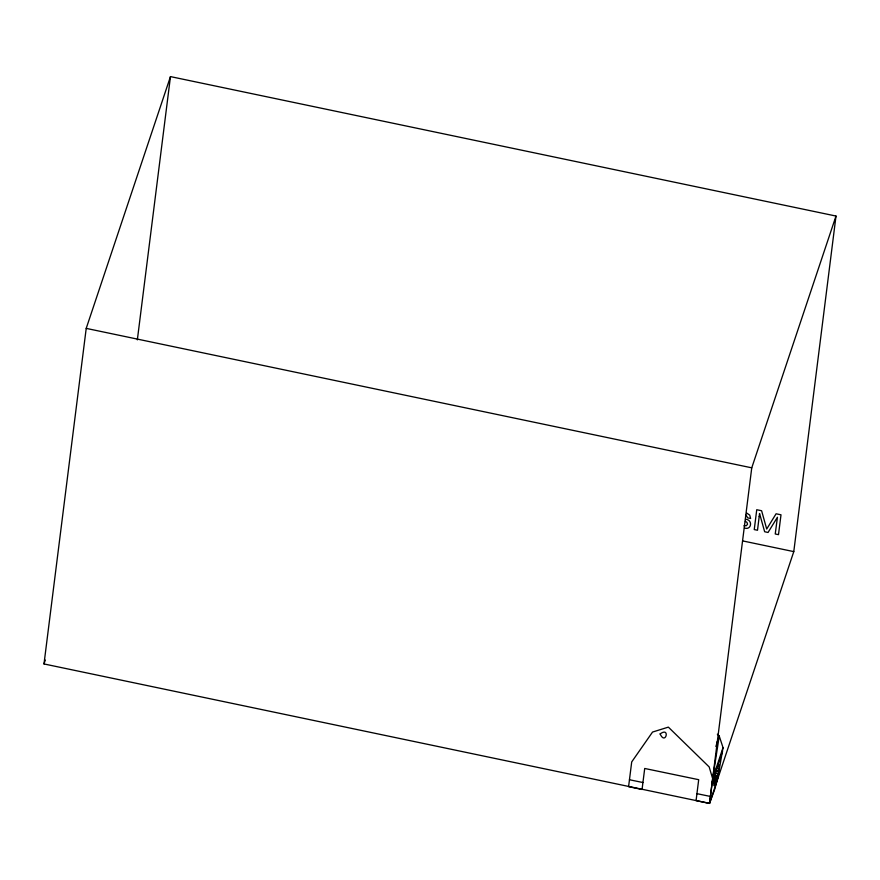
<?xml version="1.0" encoding="UTF-8"?>
<svg xmlns="http://www.w3.org/2000/svg" width="880" height="880" viewBox="0 0 880 880"><rect width="100%" height="100%" fill="white"/><g stroke="black" fill="none" stroke-linecap="round" stroke-linejoin="round"><path stroke-width="1.32" d="M44 663.949L86.218 328.383L170.467 76.604L836 216.051L793.782 551.617L709.533 803.396L696.069 800.602L698.698 779.691L644.71 768.471L642.059 789.47L628.584 786.665L631.708 761.915L652.542 732.061L668.36 727.122L709.181 766.942L712.657 778.701L709.533 803.396L44 663.949L45.298 660.055M137.346 339.867L170.467 76.604M836 216.051L751.751 467.83L709.533 803.396L714.527 789.855L717.805 777.975L723.03 747.615L719.246 736.098L717.343 734.195M712.173 782.474L717.409 766.744C716.375 767.877 711.084 795.179 715.759 782.089C716.463 780.45 721.776 758.098 717.409 766.744L712.657 778.701L719.246 736.098L716.727 743.809M715.869 746.482L719.246 736.098M712.657 778.701L723.03 747.615M717.464 766.623L722.546 751.388M715.759 771.309L718.311 771.32L715.957 770.374M743.963 525.8L746.361 525.679L747.549 524.216L746.955 522.39L745.36 521.345M744.425 528.011C751.586 530.563 753.082 519.618 745.547 519.244M716.177 768.141L718.872 768.647L719.147 772.013M714.56 775.654L717.266 776.171L714.901 775.269M714.032 777.898L716.727 778.404L714.373 777.535M713.537 779.845L716.243 780.351L713.878 779.537M713.064 781.583L715.759 782.089M712.591 783.068L715.297 783.574M715.616 770.803L718.311 771.32M715.088 773.289L717.794 773.795M629.453 779.746L642.939 782.529M696.938 793.661L710.413 796.444M86.218 328.383L751.751 467.83M742.687 540.914L793.782 551.617M746.68 513.04L749.738 515.13L750.629 518.496L747.736 517.891L745.932 514.987M718.872 768.647L718.894 773.223M759.198 516.527L757.504 530.255L754.248 529.573L756.745 509.729L761.607 510.741L766.711 529.034L776.094 513.777L781 514.811L778.503 534.655L775.236 533.973L777.425 517.253L768.053 532.466L764.654 531.751L759.55 513.502L759.198 516.527M660.132 733.931C665.577 746.042 670.571 726.275 660.132 733.931"/></g></svg>
